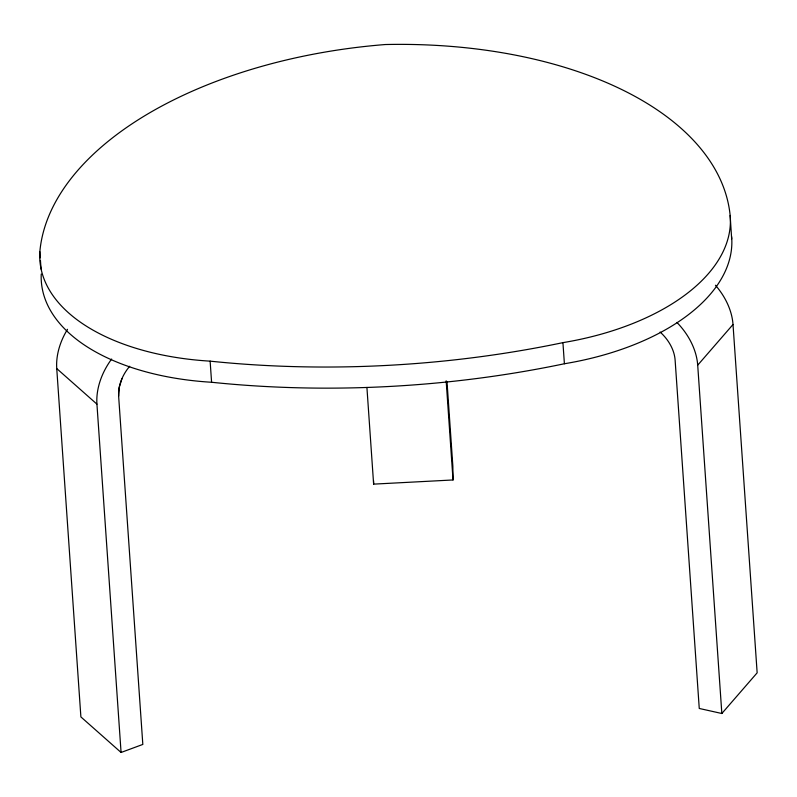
<?xml version="1.0" encoding="UTF-8"?>
<svg xmlns="http://www.w3.org/2000/svg" width="797" height="797" viewBox="0 0 797 797"><rect width="100%" height="100%" fill="white"/><g stroke="black" fill="none" stroke-linecap="round" stroke-linejoin="round"><path stroke-width="1.2" d="M121.961 378.645L119.191 387.462L118.623 396.039L142.822 744.428L121.074 752.468L80.886 716.911L56.746 368.583A63.132 46.605 -48.5 0 1 67.516 329.291M660.125 332.06A37.877 27.875 41 0 1 675.119 360.134L699.258 708.463L721.843 713.504L697.704 365.175L733.011 324.499A63.132 46.465 41 0 0 715.447 285.236M721.843 713.504L757.15 672.827L733.011 324.499M366.919 387.442L373.624 484.128L453.035 479.963L452.855 466.165L447.017 381.873M56.746 368.583L96.935 404.139L121.074 752.468M40.278 257.889L39.85 251.683A366.62 200.107 -4 0 1 385.32 44.532A363.701 198.513 -4 0 1 730.152 215.469L731.676 239M730.152 215.469A211.892 115.655 -4 0 1 562.931 342.64L564.396 363.751A642.87 350.889 -4 0 1 211.594 382.261A211.892 115.655 -4 0 1 41.245 274.029M446.161 380.797L453.035 479.963M39.85 251.683A211.892 115.655 -4 0 0 210.129 361.151L211.594 382.261M40.448 260.37L41.055 269.067M373.574 480.681L373.624 484.128M676.972 322.466A63.132 46.465 41 0 1 697.704 365.175M96.935 404.139A63.132 46.605 -48.5 0 1 111.64 359.029M118.683 396.099A37.877 27.965 -48.5 0 1 129.702 366.251M731.606 236.579A211.892 115.655 -4 0 1 564.396 363.751M562.931 342.64A642.87 350.889 -4 0 1 210.129 361.151"/></g></svg>
